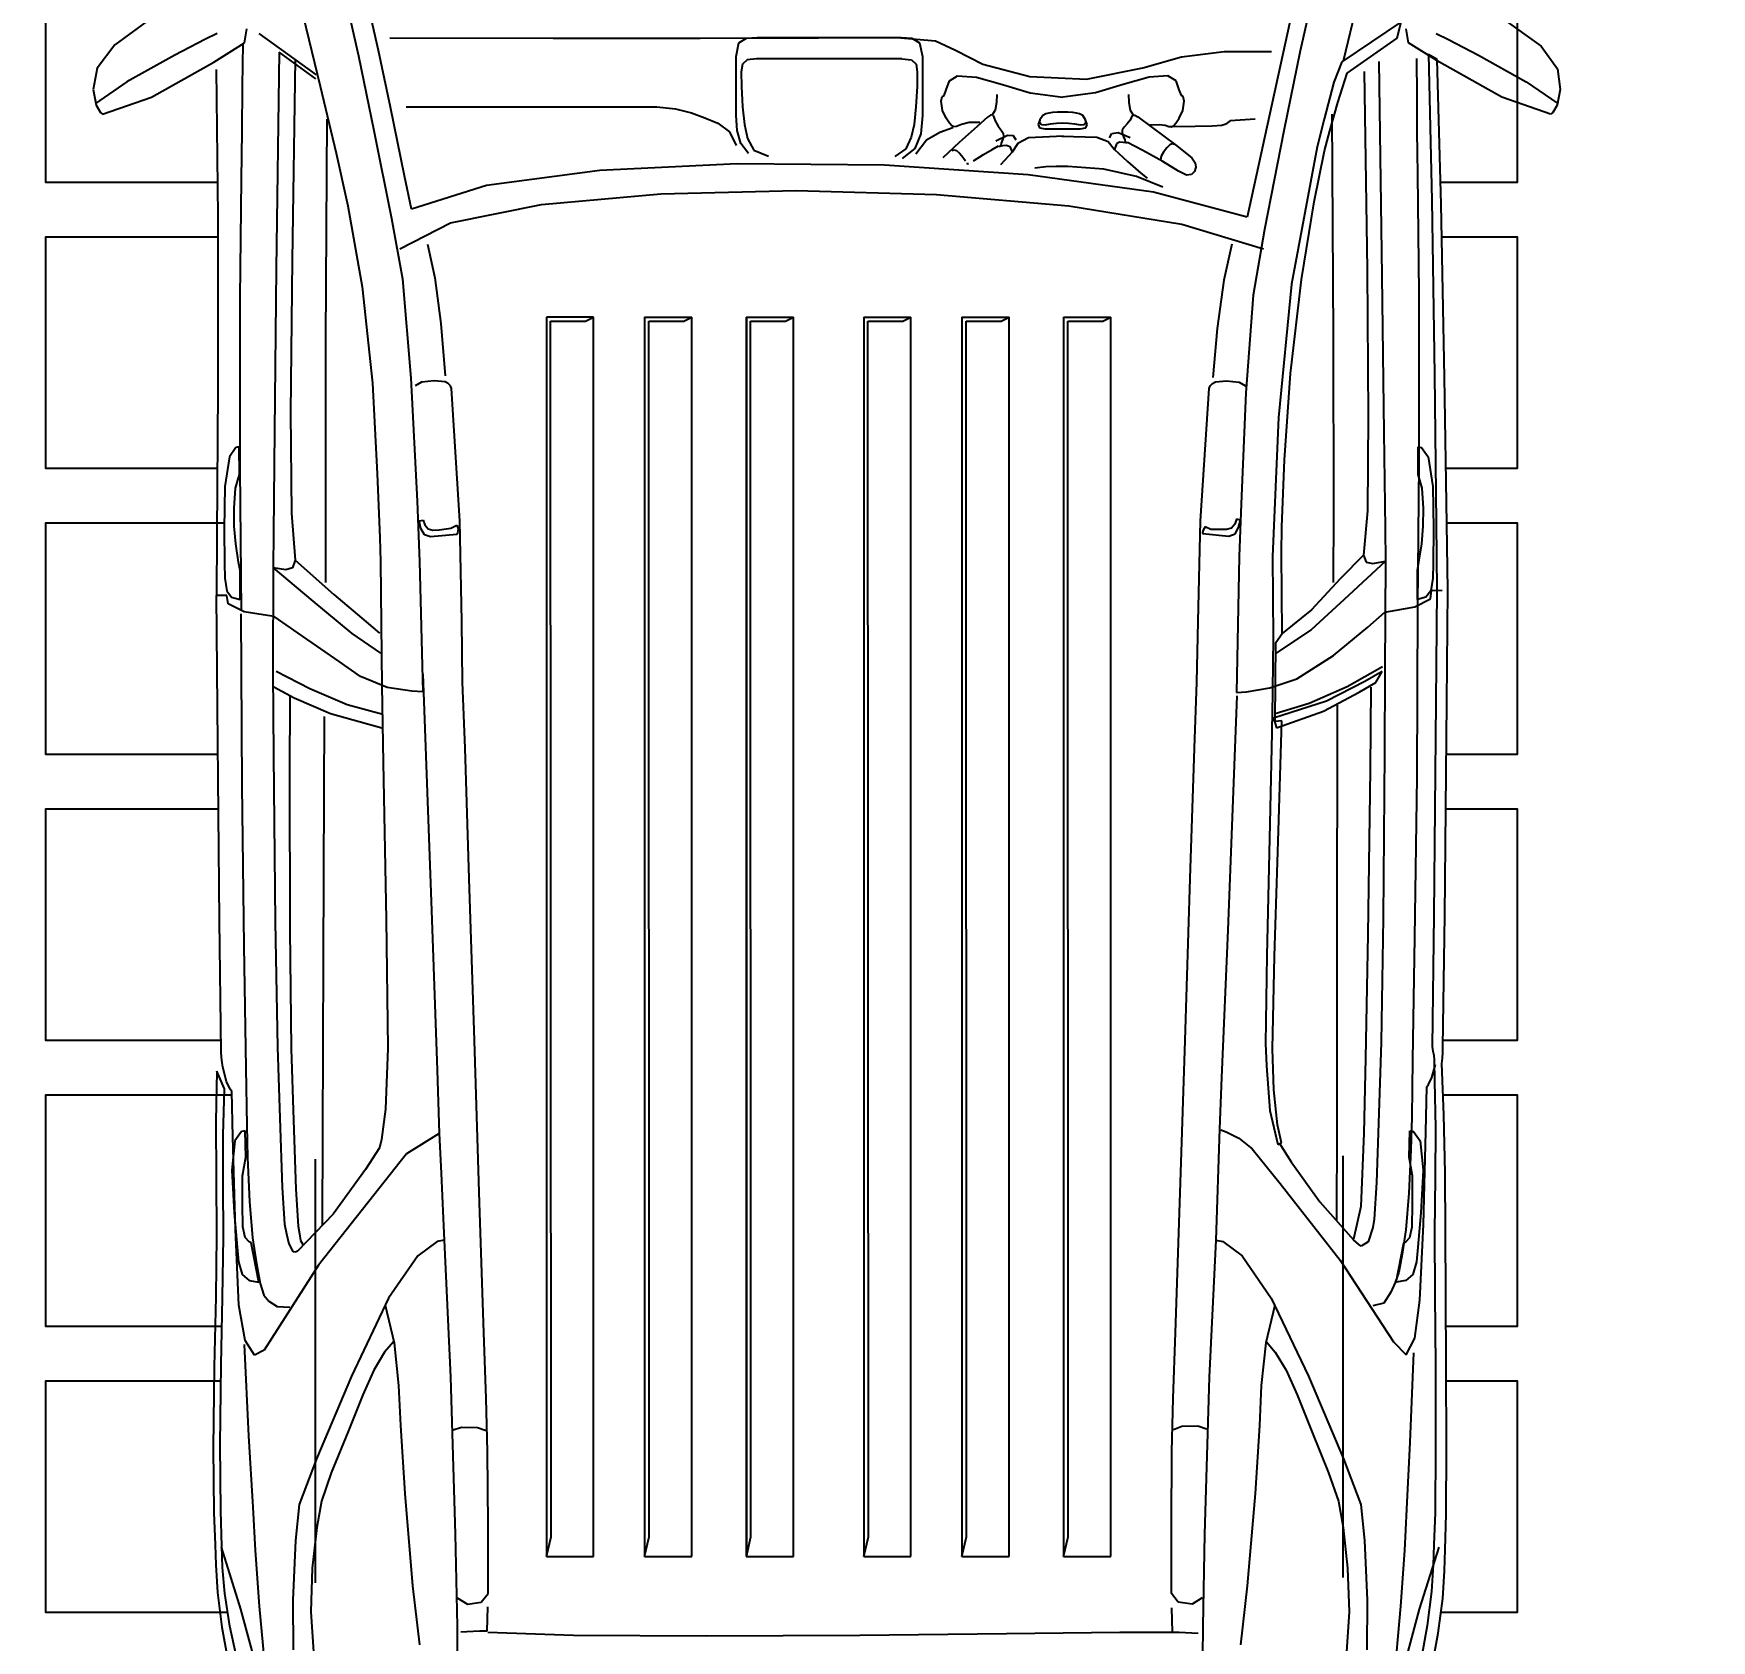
# Model space of a CAD drawing. Extents: x -415 to -176, y -135 to 749.
# Drawn here: x -408.939 to -406.415, y 725.193 to 727.609 of the extents above; entities that cross this region are included whole.
import ezdxf

# ---------------------------------------------------------------- set-up
doc = ezdxf.new("R2010")
doc.units = 0
doc.header["$MEASUREMENT"] = 0
doc.header["$PDSIZE"] = -5
doc.layers.get('0').update_dxf_attribs({"linetype": 'CONTINUOUS'})
doc.layers.get('Defpoints').update_dxf_attribs({"linetype": 'CONTINUOUS'})
doc.layers.add('AR-ALV', color=5, linetype='CONTINUOUS')
doc.layers.add('E-Pen-C', color=4, linetype='CONTINUOUS', lineweight=15)
doc.layers.add('E-Pen-G', color=3, linetype='CONTINUOUS', lineweight=30)
doc.styles.add('F2', font='swissc.ttf')
doc.dimstyles.new('DIMENSION-1', dxfattribs={"dimtxt": 0.11, "dimasz": 0.07, "dimexe": 1, "dimexo": 0, "dimgap": 0.12, "dimtad": 1, "dimzin": 7, "dimdsep": 46, "dimtxsty": 'F2', "dimblk1": 'TRACO', "dimblk2": 'TRACO', "dimsah": 1, "dimcen": 1, "dimse1": 1, "dimse2": 1, "dimclrd": 256, "dimclre": 256, "dimclrt": 6, "dimadec": 0, "dimazin": 0, "dimtfac": 1, "dimtix": 1, "dimtmove": 2, "dimatfit": 3, "dimldrblk": 'TRACO', "dimfxl": 1, "dimtolj": 1, "dimtzin": 0, "dimarcsym": 0})

# ---------------------------------------------------------------- blocks, each defined once
blk = doc.blocks.new('TRACO')
at = {"layer": 'E-Pen-C'}
for p, q in [((0, 1), (0, -1)), ((-1, 0), (1, 0))]:
    blk.add_line(p, q, dxfattribs=at)
at = {"layer": 'E-Pen-G'}
blk.add_line((-0.424, -0.424), (0.424, 0.424), dxfattribs=at)
blk = doc.blocks.new('*D398')
at = {"color": 4, "lineweight": -2}
blk.add_line((-409.8386, 730.1671), (-409.8386, 727.1571), dxfattribs=at)
at = {"layer": 'Defpoints', "color": 0, "linetype": 'Continuous'}
for p in [(-408.4824, 730.2371), (-409.8386, 727.0871), (-405.7324, 727.0871)]:
    blk.add_point(p, dxfattribs=at)
at = {"color": 4, "linetype": 'Continuous', "lineweight": -2, "xscale": 0.07, "yscale": 0.07, "zscale": 0.07}
for p, rotation in [((-409.8386, 730.2371), 90), ((-409.8386, 727.0871), 270)]:
    blk.add_blockref('TRACO', p, dxfattribs=dict(at, rotation=rotation))
at = {"color": 4, "linetype": 'Continuous', "insert": (-410.0177, 728.6621), "char_height": 0.115, "attachment_point": 5, "rotation": 90, "style": 'F2'}
blk.add_mtext('\\A1;3.15', dxfattribs=at)
blk = doc.blocks.new('*D399')
at = {"color": 4, "lineweight": -2}
blk.add_line((-409.8386, 727.0171), (-409.8386, 726.6571), dxfattribs=at)
at = {"layer": 'Defpoints', "color": 0, "linetype": 'Continuous'}
for p in [(-405.7324, 727.0871), (-409.8386, 726.5871), (-406.2324, 726.5871)]:
    blk.add_point(p, dxfattribs=at)
at = {"color": 4, "linetype": 'Continuous', "lineweight": -2, "xscale": 0.07, "yscale": 0.07, "zscale": 0.07}
for p, rotation in [((-409.8386, 727.0871), 90), ((-409.8386, 726.5871), 270)]:
    blk.add_blockref('TRACO', p, dxfattribs=dict(at, rotation=rotation))
at = {"color": 4, "linetype": 'Continuous', "insert": (-410.0176, 726.8371), "char_height": 0.115, "attachment_point": 5, "rotation": 90, "style": 'F2'}
blk.add_mtext('\\A1;.50', dxfattribs=at)
blk = doc.blocks.new('*D400')
at = {"color": 4, "lineweight": -2}
blk.add_line((-409.8386, 726.5171), (-409.8386, 720.7571), dxfattribs=at)
at = {"layer": 'Defpoints', "color": 0, "linetype": 'Continuous'}
for p in [(-406.2324, 726.5871), (-409.8386, 720.6871), (-409.6324, 720.6871)]:
    blk.add_point(p, dxfattribs=at)
at = {"color": 4, "linetype": 'Continuous', "lineweight": -2, "xscale": 0.07, "yscale": 0.07, "zscale": 0.07}
for p, rotation in [((-409.8386, 726.5871), 90), ((-409.8386, 720.6871), 270)]:
    blk.add_blockref('TRACO', p, dxfattribs=dict(at, rotation=rotation))
at = {"color": 4, "linetype": 'Continuous', "insert": (-410.0177, 723.6371), "char_height": 0.115, "attachment_point": 5, "rotation": 90, "style": 'F2'}
blk.add_mtext('\\A1;5.90', dxfattribs=at)
blk = doc.blocks.new('Austin Mini dessus')
at = {"color": 8, "flags": 128}
for points in [[(1.1117, 3.9516), (1.1466, 3.978)], [(1.1466, 3.978), (1.1788, 3.984)], [(1.1671, 3.9332), (1.2, 3.9805)], [(1.1788, 3.984), (1.2025, 3.9796)], [(1.2159, 3.9699), (1.1905, 3.8965)], [(1.2025, 3.9796), (1.2133, 3.9732)], [(1.2133, 3.9732), (1.2159, 3.9699)], [(1.0718, 3.8974), (1.1117, 3.9516)], [(1.127, 3.8612), (1.1671, 3.9332)], [(1.1905, 3.8965), (1.1378, 3.8027)], [(1.1035, 3.8163), (1.127, 3.8612)], [(1.0947, 3.7975), (1.1035, 3.8163)], [(1.1378, 3.8027), (1.1088, 3.7563)], [(1.1489, 3.7991), (1.3693, 3.7967)], [(1.3693, 3.7967), (1.6304, 3.7968)], [(1.6304, 3.7968), (1.8484, 3.7979)], [(1.7313, 3.7792), (1.7757, 3.7861)], [(1.7757, 3.7861), (1.8394, 3.7873)], [(1.8394, 3.7873), (1.8918, 3.7867)], [(1.8484, 3.7979), (1.9397, 3.7986)], [(1.8918, 3.7867), (1.9135, 3.786)], [(1.9135, 3.786), (1.9326, 3.7832)], [(2.1078, 3.7972), (1.9397, 3.7986)], [(1.9397, 3.7828), (1.9397, 3.798)], [(2.4284, 3.7942), (2.1078, 3.7972)], [(2.6259, 3.7916), (2.4284, 3.7942)], [(2.6343, 3.7911), (2.6259, 3.7916)], [(2.642, 3.7903), (2.6343, 3.7911)], [(2.649, 3.7893), (2.642, 3.7903)], [(2.6704, 3.7837), (2.649, 3.7893)], [(2.6551, 3.7981), (2.7306, 3.7997)], [(2.6814, 3.7868), (2.6551, 3.7981)], [(2.7507, 3.7887), (2.6814, 3.7868)], [(2.7306, 3.7997), (2.8147, 3.7991)], [(2.8237, 3.7886), (2.7507, 3.7887)], [(2.8147, 3.7991), (2.9021, 3.7984)], [(2.9048, 3.7882), (2.8237, 3.7886)], [(2.9021, 3.7984), (2.9944, 3.7997)], [(2.9951, 3.7894), (2.9048, 3.7882)], [(2.9944, 3.7997), (3.0997, 3.8021)], [(3.0966, 3.7917), (2.9951, 3.7894)], [(3.2164, 3.793), (3.0966, 3.7917)], [(3.0997, 3.8021), (3.2215, 3.8034)], [(3.316, 3.7921), (3.2164, 3.793)], [(3.2215, 3.8034), (3.3188, 3.8025)], [(3.3693, 3.7904), (3.316, 3.7921)], [(3.3188, 3.8025), (3.3675, 3.8008)], [(3.3675, 3.8008), (3.3972, 3.7998)], [(3.4015, 3.7895), (3.3693, 3.7904)], [(3.3706, 3.7916), (3.4639, 3.7624)], [(3.3972, 3.7998), (3.439, 3.7972)], [(3.4406, 3.7862), (3.4015, 3.7895)], [(3.439, 3.7972), (3.4912, 3.7905)], [(3.4894, 3.7783), (3.4406, 3.7862)], [(3.4912, 3.7905), (3.5375, 3.7819)], [(1.174, 3.7599), (1.2419, 3.7604)], [(1.2419, 3.7604), (1.3135, 3.7616)], [(1.3135, 3.7616), (1.4923, 3.7636)], [(1.4923, 3.7636), (1.6691, 3.7637)], [(1.6691, 3.7637), (1.7492, 3.7633)], [(1.716, 3.7644), (1.717, 3.7694)], [(1.7576, 3.764), (1.716, 3.7644)], [(1.717, 3.7694), (1.7313, 3.7792)], [(1.7492, 3.7633), (1.9626, 3.7616)], [(1.7781, 3.7702), (1.7576, 3.764)], [(1.8082, 3.7719), (1.7781, 3.7702)], [(1.8354, 3.7719), (1.8082, 3.7719)], [(1.8622, 3.7696), (1.8354, 3.7719)], [(1.8896, 3.7653), (1.8622, 3.7696)], [(1.9022, 3.763), (1.8896, 3.7653)], [(1.9455, 3.763), (1.9022, 3.763)], [(1.9326, 3.7832), (1.942, 3.7759)], [(1.952, 3.781), (1.9397, 3.7828)], [(1.942, 3.7759), (1.9455, 3.763)], [(1.9641, 3.7571), (1.952, 3.781)], [(1.9674, 3.7618), (2.2252, 3.7604)], [(2.2252, 3.7604), (2.4664, 3.7574)], [(2.6822, 3.7782), (2.6704, 3.7837)], [(2.6858, 3.7757), (2.6822, 3.7782)], [(2.7538, 3.7741), (2.6858, 3.7757)], [(2.7449, 3.7554), (2.7458, 3.7609)], [(2.7458, 3.7609), (2.7598, 3.7709)], [(2.8931, 3.7702), (2.7538, 3.7741)], [(2.7598, 3.7709), (2.8041, 3.7753)], [(2.8041, 3.7753), (2.8678, 3.772)], [(2.8678, 3.772), (2.9199, 3.7677)], [(3.0069, 3.7651), (2.8931, 3.7702)], [(2.9199, 3.7677), (2.9416, 3.7655)], [(2.9416, 3.7655), (2.9606, 3.76)], [(3.0599, 3.7557), (3.0069, 3.7651)], [(3.4639, 3.7624), (3.5784, 3.7316)], [(3.5334, 3.7691), (3.4894, 3.7783)], [(1.1088, 3.7563), (1.0877, 3.7528)], [(1.0947, 3.7351), (1.1565, 3.6487)], [(1.1098, 3.7592), (1.174, 3.7599)], [(1.9688, 3.7285), (1.9641, 3.7571)], [(2.4664, 3.7574), (2.6503, 3.7544)], [(2.6503, 3.7544), (2.7365, 3.753)], [(2.7365, 3.753), (2.7855, 3.7519)], [(2.7845, 3.7544), (2.7449, 3.7554)], [(2.8122, 3.7594), (2.7845, 3.7544)], [(2.7855, 3.7519), (2.851, 3.7488)], [(2.8551, 3.7596), (2.8122, 3.7594)], [(2.851, 3.7488), (2.9058, 3.7442)], [(2.8891, 3.7588), (2.8551, 3.7596)], [(2.9053, 3.7556), (2.8891, 3.7588)], [(2.9118, 3.7497), (2.9053, 3.7556)], [(2.9058, 3.7442), (2.9441, 3.7386)], [(2.913, 3.7465), (2.9118, 3.7497)], [(2.9725, 3.7349), (2.913, 3.7465)], [(2.9441, 3.7386), (2.9744, 3.7329)], [(2.9606, 3.76), (2.9698, 3.7493)], [(2.9698, 3.7493), (2.9725, 3.7349)], [(3.0819, 3.7412), (3.0599, 3.7557)], [(3.0661, 3.7568), (3.2036, 3.7505)], [(3.0743, 3.7267), (3.0819, 3.7412)], [(3.2036, 3.7505), (3.3106, 3.7441)], [(3.3106, 3.7441), (3.3759, 3.7402)], [(3.3759, 3.7402), (3.4593, 3.7344)], [(1.4484, 3.7087), (1.6921, 3.7115)], [(1.6921, 3.7115), (1.8449, 3.713)], [(1.8449, 3.713), (1.8979, 3.7134)], [(1.8979, 3.7134), (2.0543, 3.714)], [(1.8979, 3.7134), (1.9484, 3.6539)], [(1.9009, 3.6943), (1.8979, 3.7134)], [(1.9715, 3.7117), (1.9688, 3.7285)], [(1.9964, 3.6756), (1.9715, 3.7117)], [(2.0543, 3.714), (2.1798, 3.7129)], [(2.094, 3.6816), (2.0773, 3.7122)], [(2.1798, 3.7129), (2.4309, 3.7103)], [(2.4309, 3.7103), (2.6188, 3.7069)], [(2.9469, 3.6452), (3.0743, 3.7267)], [(2.9744, 3.7329), (2.9916, 3.7274)], [(2.9916, 3.7274), (3.001, 3.7198)], [(3.001, 3.7198), (3.0087, 3.7071)], [(3.4593, 3.7344), (3.5777, 3.7235)], [(1.1226, 3.7043), (1.4484, 3.7087)], [(1.1626, 3.649), (1.1226, 3.7043)], [(1.1335, 3.6804), (1.4355, 3.6849)], [(1.4355, 3.6849), (1.6643, 3.6871)], [(1.6643, 3.6871), (1.816, 3.6859)], [(1.816, 3.6859), (1.8868, 3.6804)], [(1.8979, 3.6843), (1.9009, 3.6943)], [(2.0537, 3.7091), (2.0796, 3.6584)], [(2.0918, 3.6884), (2.2083, 3.6887)], [(2.2083, 3.6887), (2.4426, 3.6885)], [(2.4426, 3.6885), (2.6215, 3.6864)], [(2.6188, 3.7069), (2.7259, 3.7034)], [(2.6215, 3.6864), (2.7286, 3.6829)], [(2.7259, 3.7034), (2.8298, 3.6998)], [(2.8298, 3.6998), (2.8852, 3.6963)], [(2.8852, 3.6963), (2.8995, 3.6935)], [(2.8995, 3.6935), (2.9148, 3.6898)], [(2.9148, 3.6898), (2.9254, 3.6845)], [(2.9269, 3.6823), (2.9254, 3.6845)], [(3.0087, 3.7071), (3.01, 3.6884)], [(1.0331, 3.6766), (1.174, 3.6425)], [(1.8868, 3.6804), (1.8979, 3.6843)], [(1.8868, 3.6804), (1.9382, 3.6219)], [(2.0389, 3.6143), (1.9964, 3.6756)], [(2.1175, 3.6272), (2.094, 3.6816)], [(2.7286, 3.6829), (2.8326, 3.6793)], [(2.8326, 3.6793), (2.8879, 3.6758)], [(2.8698, 3.6229), (2.9257, 3.6769)], [(2.8879, 3.6758), (2.8994, 3.674)], [(2.8994, 3.674), (2.9094, 3.6722)], [(2.9094, 3.6722), (2.9171, 3.6679)], [(2.9257, 3.6769), (2.9271, 3.6797)], [(2.9271, 3.6797), (2.9269, 3.6823)], [(3.2381, 3.6482), (3.3067, 3.6745)], [(3.3067, 3.6745), (3.361, 3.68)], [(3.361, 3.68), (3.4507, 3.6839)], [(3.4507, 3.6839), (3.525, 3.6834)], [(1.174, 3.6425), (1.2747, 3.6187)], [(1.2235, 3.6328), (1.5547, 3.6348)], [(1.5547, 3.6348), (1.8149, 3.6349)], [(1.8149, 3.6349), (1.9203, 3.6346)], [(1.9484, 3.6539), (1.9968, 3.5949)], [(2.0796, 3.6584), (2.1036, 3.6021)], [(2.1218, 3.6365), (2.2347, 3.637)], [(2.2347, 3.637), (2.4865, 3.6382)], [(2.4865, 3.6382), (2.7473, 3.6393)], [(2.7473, 3.6393), (2.8869, 3.6399)], [(2.7793, 3.5129), (2.9469, 3.6452)], [(2.7871, 3.6502), (3.4246, 3.6502)], [(3.1134, 3.5955), (3.2381, 3.6482)], [(3.2592, 3.6259), (3.3014, 3.6408)], [(3.3014, 3.6408), (3.3411, 3.6477)], [(3.3411, 3.6477), (3.4025, 3.6546)], [(3.4025, 3.6546), (3.4682, 3.6568)], [(3.4682, 3.6568), (3.5432, 3.6518)], [(1.0218, 3.609), (1.1282, 3.5852)], [(1.2747, 3.6187), (1.3537, 3.601)], [(1.9382, 3.6219), (1.9794, 3.5737)], [(2.0615, 3.5818), (2.0389, 3.6143)], [(2.1391, 3.55), (2.1175, 3.6272)], [(2.8029, 3.5745), (2.8698, 3.6229)], [(3.1969, 3.6007), (3.2592, 3.6259)], [(1.1282, 3.5852), (1.2404, 3.5618)], [(1.3537, 3.601), (1.4755, 3.5794)], [(1.9968, 3.5949), (2.0262, 3.5518)], [(2.1036, 3.6021), (2.1179, 3.5483)], [(2.9962, 3.5397), (3.1134, 3.5955)], [(3.1417, 3.5787), (3.1969, 3.6007)], [(1.12, 3.5551), (1.0183, 3.578)], [(1.2404, 3.5618), (1.3729, 3.5353)], [(1.4755, 3.5794), (1.6204, 3.564)], [(1.6204, 3.564), (1.7565, 3.5569)], [(1.9794, 3.5737), (1.9962, 3.5536)], [(2.0778, 3.5418), (2.0615, 3.5818)], [(2.7705, 3.5534), (2.8029, 3.5745)], [(3.0778, 3.5457), (3.1044, 3.562)], [(3.1044, 3.562), (3.1417, 3.5787)], [(1.1011, 3.5379), (1.1017, 3.2922)], [(1.2053, 3.5371), (1.12, 3.5551)], [(1.3084, 3.5158), (1.2053, 3.5371)], [(1.3729, 3.5353), (1.4635, 3.5186)], [(1.7565, 3.5569), (1.8523, 3.5529)], [(1.8523, 3.5529), (1.8885, 3.5517)], [(1.8885, 3.5517), (2.0756, 3.55)], [(2.0756, 3.55), (2.1906, 3.5477)], [(2.0837, 3.5046), (2.0778, 3.5418)], [(2.1906, 3.5477), (2.4267, 3.5434)], [(2.4267, 3.5434), (2.6206, 3.5411)], [(2.6206, 3.5411), (2.712, 3.5443)], [(2.712, 3.5443), (2.7579, 3.5502)], [(2.7579, 3.5502), (2.7705, 3.5534)], [(2.9326, 3.496), (2.9962, 3.5397)], [(3.0068, 3.545), (3.0636, 3.5315)], [(3.0618, 3.5326), (3.0778, 3.5457)], [(1.2049, 3.5135), (1.2049, 3.1364)], [(1.3585, 3.5054), (1.3084, 3.5158)], [(1.4186, 3.5228), (1.3793, 3.4466)], [(1.4635, 3.5186), (1.6129, 3.5061)], [(2.7489, 3.4635), (2.7793, 3.5129)], [(3.0636, 3.5315), (3.1275, 3.5247)], [(3.1275, 3.5247), (3.1878, 3.5219)], [(3.1878, 3.5219), (3.29, 3.5153)], [(3.29, 3.5153), (3.4288, 3.5036)], [(1.323, 3.3924), (1.3585, 3.5054)], [(1.6129, 3.5061), (1.7979, 3.497)], [(1.6169, 3.4714), (1.619, 3.4901)], [(1.619, 3.4901), (1.6245, 3.4999)], [(1.7979, 3.497), (1.8885, 3.4935)], [(1.8276, 3.494), (1.8263, 3.4879)], [(1.8263, 3.4879), (1.8336, 3.4853)], [(1.8388, 3.4912), (1.8276, 3.494)], [(1.8336, 3.4853), (1.8396, 3.4804)], [(1.8484, 3.4859), (1.8388, 3.4912)], [(1.8517, 3.4767), (1.8484, 3.4859)], [(1.8885, 3.4935), (2.0844, 3.4883)], [(2.0579, 3.4882), (2.4134, 3.475)], [(2.0844, 3.4883), (2.0837, 3.5046)], [(2.9113, 3.4668), (2.9326, 3.496)], [(3.4288, 3.5036), (3.5179, 3.4935)], [(1.4113, 3.481), (1.462, 3.47)], [(1.462, 3.47), (1.5309, 3.4613)], [(1.5309, 3.4613), (1.6094, 3.4548)], [(1.6186, 3.4546), (1.6169, 3.4714)], [(1.8409, 3.4637), (1.8386, 3.4462)], [(1.8396, 3.4804), (1.8416, 3.4732)], [(1.8416, 3.4732), (1.8409, 3.4637)], [(1.8478, 3.437), (1.8517, 3.4767)], [(2.4134, 3.475), (2.6537, 3.4666)], [(2.6537, 3.4666), (2.7489, 3.4635)], [(2.7489, 3.4635), (2.8086, 3.4608)], [(2.8086, 3.4608), (2.8767, 3.4577)], [(2.8767, 3.4577), (2.9092, 3.4563)], [(2.9092, 3.4563), (2.9113, 3.4668)], [(1.3793, 3.4466), (1.3517, 3.3099)], [(1.6207, 3.4502), (1.6186, 3.4546)], [(1.6242, 3.4468), (1.6207, 3.4502)], [(1.6285, 3.4452), (1.6242, 3.4468)], [(1.8272, 3.4328), (1.6285, 3.4452)], [(1.9786, 3.4297), (1.8272, 3.4328)], [(1.8386, 3.4462), (1.8339, 3.4369)], [(1.8339, 3.4369), (1.8395, 3.4349)], [(1.8395, 3.4349), (1.8452, 3.4359)], [(1.8452, 3.4359), (1.8478, 3.437)], [(2.9092, 3.4563), (3.1149, 3.4465)], [(3.1149, 3.4465), (3.3513, 3.4394)], [(3.1945, 3.4428), (3.1904, 3.4299)], [(3.3513, 3.4394), (3.4895, 3.4367)], [(3.4471, 3.4365), (3.4563, 3.4213)], [(3.4895, 3.4367), (3.5356, 3.4366)], [(2.0699, 3.4284), (1.9786, 3.4297)], [(2.1695, 3.4247), (2.0699, 3.4284)], [(2.3653, 3.4184), (2.1695, 3.4247)], [(2.6091, 3.4106), (2.3653, 3.4184)], [(2.8528, 3.4028), (2.6091, 3.4106)], [(3.1904, 3.4299), (3.1906, 3.4059)], [(3.4563, 3.4213), (3.4534, 3.4004)], [(3.4973, 3.4027), (3.4982, 3.4219)], [(3.4982, 3.4219), (3.4986, 3.4312)], [(1.3004, 3.222), (1.323, 3.3924)], [(3.0481, 3.3965), (2.8528, 3.4028)], [(3.147, 3.3929), (3.0481, 3.3965)], [(3.2267, 3.3909), (3.147, 3.3929)], [(3.1906, 3.4059), (3.1955, 3.3932)], [(3.3378, 3.39), (3.2267, 3.3909)], [(3.4403, 3.3899), (3.3378, 3.39)], [(3.4534, 3.4004), (3.4403, 3.3899)], [(3.4605, 3.391), (3.4969, 3.3921)], [(3.4969, 3.3921), (3.4973, 3.4027)], [(3.4984, 3.3906), (3.5032, 3.2619)], [(1.3517, 3.3099), (1.3356, 3.1305)], [(1.1017, 3.2922), (1.1017, 3.0712)], [(1.521, 3.3024), (3.3849, 3.3024)], [(1.521, 3.2314), (1.521, 3.3024)], [(3.3552, 3.2953), (1.5269, 3.296)], [(1.5269, 3.296), (1.5269, 3.2434)], [(3.3849, 3.3024), (3.3552, 3.2953)], [(3.3849, 3.3024), (3.3849, 3.2314)], [(3.5032, 3.2619), (3.5043, 3.0618)], [(1.5269, 3.2434), (1.521, 3.2314)], [(3.3849, 3.2314), (1.521, 3.2314)], [(1.2904, 3.0155), (1.3004, 3.222)], [(1.521, 3.1548), (3.3849, 3.1548)], [(1.521, 3.1548), (3.3849, 3.1548)], [(1.521, 3.1548), (1.521, 3.0837)], [(3.3849, 3.1548), (3.3552, 3.1477)], [(3.3849, 3.1548), (3.3849, 3.0838)], [(1.2049, 3.1364), (1.2077, 3.1082)], [(1.3356, 3.1305), (1.3308, 2.9266)], [(3.3552, 3.1477), (1.5269, 3.1484)], [(1.5269, 3.1484), (1.5269, 3.0958)], [(1.2077, 3.1082), (1.214, 3.084)], [(1.214, 3.084), (1.2213, 3.064)], [(1.5269, 3.0958), (1.521, 3.0837)], [(3.3849, 3.0838), (1.521, 3.0838)], [(1.1017, 3.0712), (1.1013, 2.893)], [(1.2213, 3.064), (1.2296, 3.0447)], [(3.5043, 3.0618), (3.503, 2.8311)], [(1.2296, 3.0447), (1.2425, 3.0269)], [(1.1087, 3.0128), (1.1016, 3.0013)], [(1.1289, 3.0172), (1.1087, 3.0128)], [(1.2179, 3.0172), (1.1289, 3.0172)], [(1.1344, 3.0006), (1.1406, 3.0076)], [(1.1406, 3.0076), (1.1521, 3.0095)], [(1.1521, 3.0095), (1.1745, 3.009)], [(1.1745, 3.009), (1.2048, 3.0074)], [(1.2048, 3.0074), (1.2315, 3.0045)], [(1.2406, 3.0157), (1.2179, 3.0172)], [(1.2315, 3.0045), (1.2524, 3.0002)], [(1.2601, 3.01), (1.2406, 3.0157)], [(1.2425, 3.0269), (1.263, 3.0168)], [(1.275, 2.9987), (1.2601, 3.01)], [(1.2927, 2.7938), (1.2904, 3.0155)], [(1.1016, 3.0013), (1.1008, 2.9854)], [(1.1008, 2.9854), (1.1008, 2.7686)], [(1.1326, 2.9863), (1.1344, 3.0006)], [(1.1326, 2.7677), (1.1326, 2.9863)], [(1.2524, 3.0002), (1.27, 2.9903)], [(1.27, 2.9903), (1.2792, 2.9682)], [(1.521, 3.0018), (3.3849, 3.0018)], [(1.521, 3.0018), (1.521, 2.9307)], [(1.521, 3.0017), (3.3849, 3.0017)], [(3.3552, 2.9947), (1.5269, 2.9954)], [(1.5269, 2.9954), (1.5269, 2.9427)], [(3.3849, 3.0017), (3.3552, 2.9947)], [(3.3849, 3.0018), (3.3849, 2.9307)], [(1.5269, 2.9427), (1.521, 2.9307)], [(3.3849, 2.9307), (1.521, 2.9307)], [(1.3308, 2.9266), (1.3369, 2.7159)], [(1.1013, 2.893), (1.1007, 2.7756)], [(3.503, 2.8311), (3.5007, 2.6103)], [(1.521, 2.8252), (3.3849, 2.8252)], [(1.521, 2.8252), (3.3849, 2.8252)], [(1.521, 2.8252), (1.521, 2.7541)], [(3.3552, 2.8181), (1.5269, 2.8188)], [(1.5269, 2.8188), (1.5269, 2.7662)], [(3.3849, 2.8252), (3.3552, 2.8181)], [(3.3849, 2.8252), (3.3849, 2.7542)], [(1.268, 2.7619), (1.2795, 2.7785)], [(1.307, 2.578), (1.2927, 2.7938)], [(1.1007, 2.7756), (1.1055, 2.717)], [(1.1008, 2.7686), (1.1016, 2.7527)], [(1.1016, 2.7527), (1.1087, 2.7412)], [(1.1326, 2.7677), (1.1344, 2.7534)], [(1.1344, 2.7534), (1.1406, 2.7464)], [(1.2315, 2.7495), (1.2505, 2.7536)], [(1.2505, 2.7536), (1.268, 2.7619)], [(1.2676, 2.7483), (1.2824, 2.7671)], [(1.5269, 2.7662), (1.521, 2.7541)], [(3.3849, 2.7542), (1.521, 2.7542)], [(1.1087, 2.7412), (1.1289, 2.7368)], [(1.1289, 2.7368), (1.2179, 2.7368)], [(1.1406, 2.7464), (1.1521, 2.7446)], [(1.1521, 2.7446), (1.1745, 2.745)], [(1.1745, 2.745), (1.2048, 2.7466)], [(1.2048, 2.7466), (1.2315, 2.7495)], [(1.2179, 2.7368), (1.2453, 2.7392)], [(1.2436, 2.7106), (1.2551, 2.7309)], [(1.2453, 2.7392), (1.2676, 2.7483)], [(1.2551, 2.7309), (1.276, 2.7469)], [(1.1055, 2.717), (1.1196, 2.6871)], [(1.1793, 2.701), (1.1655, 2.6964)], [(1.1879, 2.7044), (1.1793, 2.701)], [(1.1894, 2.7071), (1.1879, 2.7044)], [(1.1965, 2.7087), (1.1894, 2.7071)], [(1.2102, 2.7066), (1.1965, 2.7087)], [(1.2218, 2.7011), (1.2102, 2.7066)], [(1.2296, 2.696), (1.2218, 2.7011)], [(1.2364, 2.6909), (1.2436, 2.7106)], [(1.2586, 2.6815), (1.2815, 2.7064)], [(1.3369, 2.7159), (1.3537, 2.5166)], [(1.1196, 2.6871), (1.1407, 2.6458)], [(1.1655, 2.6964), (1.1583, 2.6841)], [(1.1583, 2.6841), (1.1602, 2.6556)], [(1.2286, 2.6664), (1.2314, 2.6783)], [(1.2336, 2.6927), (1.2296, 2.696)], [(1.2314, 2.6783), (1.2342, 2.6856)], [(1.235, 2.6895), (1.2336, 2.6927)], [(1.2342, 2.6856), (1.235, 2.6895)], [(1.2344, 2.6544), (1.2586, 2.6815)], [(1.2705, 2.6928), (1.2693, 2.6894)], [(1.2693, 2.6894), (1.2703, 2.6857)], [(1.2703, 2.6857), (1.2746, 2.681)], [(1.2746, 2.681), (1.2785, 2.6776)], [(1.2785, 2.6776), (1.2823, 2.6745)], [(1.521, 2.6777), (3.3849, 2.6777)], [(1.521, 2.6777), (1.521, 2.6065)], [(1.521, 2.6776), (3.3849, 2.6776)], [(3.3849, 2.6776), (3.3552, 2.6705)], [(3.3849, 2.6777), (3.3849, 2.6066)], [(1.1602, 2.6556), (1.1712, 2.6165)], [(1.2206, 2.6388), (1.2344, 2.6544)], [(1.2283, 2.6506), (1.2286, 2.6664)], [(1.286, 2.6602), (1.2767, 2.6451)], [(1.2823, 2.6745), (1.286, 2.6721)], [(1.2901, 2.67), (1.2902, 2.6692)], [(1.2903, 2.6674), (1.2901, 2.67)], [(1.2902, 2.6692), (1.2903, 2.6683)], [(1.2903, 2.6683), (1.2903, 2.6674)], [(3.3552, 2.6705), (1.5269, 2.6712)], [(1.5269, 2.6712), (1.5269, 2.6186)], [(1.1407, 2.6458), (1.1591, 2.5751)], [(1.1861, 2.6248), (1.1983, 2.6254)], [(1.1983, 2.6254), (1.2099, 2.6274)], [(1.2099, 2.6274), (1.2179, 2.6325)], [(1.2173, 2.6328), (1.2174, 2.6346)], [(1.2179, 2.6325), (1.2173, 2.6328)], [(1.2174, 2.6346), (1.2206, 2.6388)], [(1.2179, 2.6307), (1.226, 2.6273)], [(1.226, 2.6273), (1.234, 2.623)], [(1.2478, 2.609), (1.2564, 2.6266)], [(1.2691, 2.6322), (1.2637, 2.6225)], [(1.2767, 2.6451), (1.2691, 2.6322)], [(1.1712, 2.6165), (1.184, 2.5749)], [(1.234, 2.623), (1.2401, 2.6184)], [(1.2401, 2.6184), (1.2445, 2.6153)], [(1.2445, 2.6153), (1.2492, 2.6149)], [(1.2485, 2.5997), (1.2478, 2.609)], [(1.255, 2.5958), (1.2485, 2.5997)], [(1.2492, 2.6149), (1.2546, 2.6166)], [(1.2546, 2.6166), (1.2595, 2.6184)], [(1.2595, 2.6184), (1.2623, 2.6189)], [(1.2598, 2.5934), (1.2732, 2.6021)], [(1.2623, 2.6189), (1.2632, 2.6189)], [(1.2632, 2.6157), (1.2624, 2.6105)], [(1.2624, 2.6105), (1.2647, 2.6055)], [(1.2639, 2.6197), (1.2632, 2.6157)], [(1.2637, 2.6225), (1.2638, 2.6219)], [(1.2638, 2.6219), (1.2639, 2.6197)], [(1.2647, 2.6055), (1.2732, 2.6021)], [(1.2732, 2.6021), (1.279, 2.6074)], [(1.279, 2.6074), (1.285, 2.6129)], [(1.285, 2.6129), (1.2921, 2.6194)], [(1.5269, 2.6186), (1.521, 2.6065)], [(3.3849, 2.6066), (1.521, 2.6066)], [(3.5007, 2.6103), (3.4987, 2.4401)], [(1.1591, 2.5751), (1.1632, 2.4901)], [(1.184, 2.5749), (1.1902, 2.5259)], [(1.2487, 2.5245), (1.2515, 2.5771)], [(1.2515, 2.5771), (1.2598, 2.5934)], [(1.3331, 2.3893), (1.307, 2.578)], [(1.2142, 2.5468), (1.2153, 2.5514)], [(1.2153, 2.5514), (1.218, 2.556)], [(1.218, 2.556), (1.2242, 2.5604)], [(1.2242, 2.5604), (1.2316, 2.5628)], [(1.2242, 2.5604), (1.2279, 2.5607)], [(1.2279, 2.5607), (1.2312, 2.5579)], [(1.2319, 2.5522), (1.2305, 2.5442)], [(1.2312, 2.5579), (1.2319, 2.5522)], [(1.2316, 2.5628), (1.2362, 2.5607)], [(1.2362, 2.5607), (1.2378, 2.5522)], [(1.2378, 2.5522), (1.2378, 2.4996)], [(1.2946, 2.5357), (1.2952, 2.5513)], [(1.2952, 2.5513), (1.2971, 2.5676)], [(1.184, 2.4768), (1.1902, 2.5259)], [(1.2129, 2.5259), (1.213, 2.5337)], [(1.213, 2.5181), (1.2129, 2.5259)], [(1.213, 2.5337), (1.2135, 2.541)], [(1.2135, 2.541), (1.2142, 2.5468)], [(1.2293, 2.5353), (1.2287, 2.5263)], [(1.2287, 2.5263), (1.2293, 2.5172)], [(1.2305, 2.5442), (1.2293, 2.5353)], [(1.2487, 2.5272), (1.2506, 2.4745)], [(1.2945, 2.5182), (1.2946, 2.5357)], [(1.521, 2.5246), (3.3849, 2.5246)], [(1.521, 2.5246), (3.3849, 2.5246)], [(1.521, 2.5246), (1.521, 2.4535)], [(3.3849, 2.5246), (3.3552, 2.5175)], [(3.3849, 2.5246), (3.3849, 2.4536)], [(1.2135, 2.5107), (1.213, 2.5181)], [(1.2142, 2.505), (1.2135, 2.5107)], [(1.2153, 2.5004), (1.2142, 2.505)], [(1.218, 2.4957), (1.2153, 2.5004)], [(1.2293, 2.5172), (1.2305, 2.5078)], [(1.2305, 2.5078), (1.2319, 2.4996)], [(1.2319, 2.4996), (1.2312, 2.4938)], [(1.2378, 2.4996), (1.2362, 2.4911)], [(1.2987, 2.4638), (1.2945, 2.5182)], [(1.3537, 2.5166), (1.3811, 2.3466)], [(3.3552, 2.5175), (1.5269, 2.5182)], [(1.5269, 2.5182), (1.5269, 2.4656)], [(1.1632, 2.4901), (1.1462, 2.4053)], [(1.1712, 2.4352), (1.184, 2.4768)], [(1.2242, 2.4914), (1.218, 2.4957)], [(1.2316, 2.489), (1.2242, 2.4914)], [(1.2279, 2.4911), (1.2242, 2.4914)], [(1.2312, 2.4938), (1.2279, 2.4911)], [(1.2362, 2.4911), (1.2316, 2.489)], [(1.2506, 2.4745), (1.2571, 2.4576)], [(1.2447, 2.4518), (1.2434, 2.4425)], [(1.2514, 2.4554), (1.2447, 2.4518)], [(1.2571, 2.4576), (1.2692, 2.4481)], [(1.2605, 2.4451), (1.2692, 2.4481)], [(1.2692, 2.4481), (1.287, 2.4285)], [(1.3098, 2.4149), (1.2987, 2.4638)], [(1.5269, 2.4656), (1.521, 2.4535)], [(3.3849, 2.4536), (1.521, 2.4536)], [(1.1602, 2.3961), (1.1712, 2.4352)], [(1.1861, 2.427), (1.1983, 2.4265)], [(1.1983, 2.4265), (1.21, 2.4246)], [(1.21, 2.4246), (1.2177, 2.4194)], [(1.2178, 2.4212), (1.2248, 2.4245)], [(1.2248, 2.4245), (1.2303, 2.429)], [(1.2303, 2.429), (1.2352, 2.4335)], [(1.2352, 2.4335), (1.2399, 2.4364)], [(1.2399, 2.4364), (1.2445, 2.4366)], [(1.2434, 2.4425), (1.2511, 2.4245)], [(1.2445, 2.4366), (1.2498, 2.4346)], [(1.2498, 2.4346), (1.2546, 2.4325)], [(1.2546, 2.4325), (1.2574, 2.4319)], [(1.2574, 2.4319), (1.2583, 2.4319)], [(1.2579, 2.4403), (1.2605, 2.4451)], [(1.2585, 2.435), (1.2579, 2.4403)], [(1.259, 2.431), (1.2585, 2.435)], [(1.2586, 2.4282), (1.2588, 2.4289)], [(1.2704, 2.4052), (1.2586, 2.4282)], [(1.2588, 2.4289), (1.259, 2.431)], [(1.287, 2.4285), (1.3044, 2.4082)], [(3.4987, 2.4401), (3.4984, 2.3614)], [(1.1462, 2.4053), (1.1298, 2.3473)], [(1.2177, 2.4194), (1.2172, 2.4191)], [(1.2172, 2.4191), (1.2172, 2.4174)], [(1.2172, 2.4174), (1.2201, 2.4129)], [(1.2201, 2.4129), (1.2359, 2.3915)], [(1.2871, 2.3751), (1.2704, 2.4052)], [(1.3044, 2.4082), (1.3122, 2.3989)], [(1.3256, 2.3754), (1.3098, 2.4149)], [(1.1583, 2.3676), (1.1602, 2.3961)], [(1.2319, 2.3948), (1.2313, 2.3807)], [(1.2313, 2.3807), (1.2324, 2.3718)], [(1.2359, 2.3915), (1.262, 2.3561)], [(1.2664, 2.3692), (1.2729, 2.3742)], [(1.2729, 2.3742), (1.279, 2.3779)], [(1.279, 2.3779), (1.2846, 2.3787)], [(1.3014, 2.3519), (1.2871, 2.3751)], [(1.3706, 2.2486), (1.3331, 2.3893)], [(1.1298, 2.3473), (1.1216, 2.2828)], [(1.1655, 2.3554), (1.1583, 2.3676)], [(1.1793, 2.3508), (1.1655, 2.3554)], [(1.1879, 2.3474), (1.1793, 2.3508)], [(1.1894, 2.3447), (1.1879, 2.3474)], [(1.2218, 2.3507), (1.2102, 2.3451)], [(1.2296, 2.3558), (1.2218, 2.3507)], [(1.2336, 2.3591), (1.2296, 2.3558)], [(1.2324, 2.3718), (1.2342, 2.3662)], [(1.235, 2.3623), (1.2336, 2.3591)], [(1.2342, 2.3662), (1.234, 2.3268)], [(1.2342, 2.3662), (1.235, 2.3623)], [(1.2607, 2.3612), (1.2619, 2.3648)], [(1.2617, 2.3576), (1.2607, 2.3612)], [(1.2619, 2.3648), (1.2664, 2.3692)], [(1.262, 2.3561), (1.2817, 2.3316)], [(1.3075, 2.3397), (1.3014, 2.3519)], [(2.8528, 2.3496), (2.6091, 2.3418)], [(3.0481, 2.356), (2.8528, 2.3496)], [(3.147, 2.3596), (3.0481, 2.356)], [(3.2267, 2.3616), (3.147, 2.3596)], [(3.1892, 2.3465), (3.1942, 2.3592)], [(3.3378, 2.3625), (3.2267, 2.3616)], [(3.4403, 2.3625), (3.3378, 2.3625)], [(3.4534, 2.352), (3.4403, 2.3625)], [(3.4563, 2.3312), (3.4534, 2.352)], [(3.462, 2.3625), (3.4984, 2.3614)], [(3.4984, 2.3614), (3.4988, 2.3509)], [(3.4988, 2.3509), (3.4997, 2.3317)], [(1.1965, 2.3431), (1.1894, 2.3447)], [(1.2102, 2.3451), (1.1965, 2.3431)], [(1.234, 2.3268), (1.2334, 2.3009)], [(1.2817, 2.3316), (1.2889, 2.3268)], [(1.2889, 2.3268), (1.2958, 2.3258)], [(1.2958, 2.3258), (1.3019, 2.3278)], [(1.3019, 2.3278), (1.3066, 2.3322)], [(1.3066, 2.3322), (1.3075, 2.3397)], [(1.3811, 2.3466), (1.4186, 2.2238)], [(1.9786, 2.3223), (1.8272, 2.3184)], [(2.0699, 2.3241), (1.9786, 2.3223)], [(2.1695, 2.3277), (2.0699, 2.3241)], [(2.3653, 2.3341), (2.1695, 2.3277)], [(2.6091, 2.3418), (2.3653, 2.3341)], [(3.189, 2.3226), (3.1892, 2.3465)], [(3.1931, 2.3097), (3.189, 2.3226)], [(3.4471, 2.3159), (3.4563, 2.3312)], [(3.4997, 2.3317), (3.5002, 2.3223)], [(1.2334, 2.3009), (1.2323, 2.2864)], [(1.5384, 2.2936), (1.6121, 2.3001)], [(1.6207, 2.3005), (1.6186, 2.2962)], [(1.6242, 2.304), (1.6207, 2.3005)], [(1.6285, 2.3056), (1.6242, 2.304)], [(1.8272, 2.3184), (1.6285, 2.3056)], [(1.8366, 2.3114), (1.8412, 2.3145)], [(1.8403, 2.3032), (1.8366, 2.3114)], [(1.8406, 2.2877), (1.8403, 2.3032)], [(1.8412, 2.3145), (1.8449, 2.3155)], [(1.8449, 2.3155), (1.8464, 2.3155)], [(1.8464, 2.3155), (1.8503, 2.2758)], [(2.9092, 2.2957), (3.1149, 2.3055)], [(3.1149, 2.3055), (3.3513, 2.3125)], [(3.3513, 2.3125), (3.4895, 2.3152)], [(3.4895, 2.3152), (3.5356, 2.3154)], [(1.1216, 2.2828), (1.1216, 2.212)], [(1.2254, 2.2741), (1.2227, 2.2366)], [(1.2269, 2.2752), (1.2254, 2.2741)], [(1.2299, 2.279), (1.2269, 2.2752)], [(1.2323, 2.2864), (1.2299, 2.279)], [(1.4113, 2.2714), (1.4655, 2.2834)], [(1.4655, 2.2834), (1.5384, 2.2936)], [(1.6186, 2.2962), (1.6169, 2.2793)], [(1.6169, 2.2793), (1.619, 2.2606)], [(1.8322, 2.2671), (1.8383, 2.272)], [(1.8383, 2.272), (1.8402, 2.2793)], [(1.8402, 2.2793), (1.8406, 2.2877)], [(1.8503, 2.2758), (1.847, 2.2665)], [(2.0905, 2.2638), (2.4428, 2.2777)], [(2.4428, 2.2777), (2.6647, 2.2869)], [(2.6647, 2.2869), (2.7418, 2.2903)], [(2.7418, 2.2903), (2.9092, 2.2957)], [(2.7431, 2.2881), (2.7462, 2.2798)], [(2.7462, 2.2798), (2.7556, 2.2611)], [(2.9092, 2.2957), (2.9113, 2.2851)], [(2.9113, 2.2851), (2.9326, 2.256)], [(0.8634, 2.1376), (1.3706, 2.2486)], [(1.4881, 2.2396), (1.6349, 2.2506)], [(1.619, 2.2606), (1.6245, 2.2509)], [(1.6349, 2.2506), (1.8016, 2.2577)], [(1.8016, 2.2577), (1.881, 2.2603)], [(1.825, 2.2645), (1.8322, 2.2671)], [(1.8262, 2.2584), (1.825, 2.2645)], [(1.8375, 2.2613), (1.8262, 2.2584)], [(1.847, 2.2665), (1.8375, 2.2613)], [(1.881, 2.2603), (2.0858, 2.2644)], [(2.0844, 2.2494), (2.0784, 2.2142)], [(2.0858, 2.2644), (2.0844, 2.2494)], [(2.7556, 2.2611), (2.7718, 2.2409)], [(2.9326, 2.256), (2.9962, 2.2123)], [(3.29, 2.2366), (3.4288, 2.2483)], [(3.4288, 2.2483), (3.5179, 2.2584)], [(1.2411, 2.1935), (1.3891, 2.2224)], [(1.3891, 2.2224), (1.4881, 2.2396)], [(2.4809, 2.219), (2.6134, 2.2208)], [(2.6134, 2.2208), (2.6469, 2.2196)], [(2.7718, 2.2409), (2.8239, 2.1987)], [(3.0636, 2.2205), (3.1275, 2.2272)], [(3.1275, 2.2272), (3.1878, 2.23)], [(3.1878, 2.23), (3.29, 2.2366)], [(1.4713, 2.1819), (1.6721, 2.2014)], [(1.6721, 2.2014), (1.8808, 2.2103)], [(1.8362, 2.1961), (1.7357, 2.1921)], [(1.8766, 2.1969), (1.8362, 2.1961)], [(1.9967, 2.1959), (1.8766, 2.1969)], [(1.8808, 2.2103), (2.0035, 2.2094)], [(1.961, 2.1517), (1.9967, 2.1959)], [(1.9914, 2.152), (2.0269, 2.2058)], [(2.0102, 2.2055), (1.9967, 2.1959)], [(2.0035, 2.2094), (2.0815, 2.2103)], [(2.1294, 2.2062), (2.0102, 2.2055)], [(2.0784, 2.2142), (2.0651, 2.1737)], [(2.0815, 2.2103), (2.0895, 2.2105)], [(2.0895, 2.2105), (2.1118, 2.2109)], [(2.0987, 2.1289), (2.1242, 2.2089)], [(2.1021, 2.1554), (2.1177, 2.2065)], [(2.1118, 2.2109), (2.1463, 2.2115)], [(2.1389, 2.2041), (2.1134, 2.1336)], [(2.1242, 2.2089), (2.1389, 2.2041)], [(2.128, 2.1963), (2.1294, 2.2062)], [(2.2935, 2.2014), (2.128, 2.1963)], [(2.1463, 2.2115), (2.305, 2.215)], [(2.4818, 2.2073), (2.2935, 2.2014)], [(2.305, 2.215), (2.4809, 2.219)], [(2.6213, 2.2106), (2.4818, 2.2073)], [(2.6829, 2.2085), (2.6213, 2.2106)], [(2.6469, 2.2196), (2.7143, 2.2143)], [(2.7355, 2.2029), (2.6829, 2.2085)], [(2.7143, 2.2143), (2.7654, 2.2024)], [(2.7627, 2.1969), (2.7355, 2.2029)], [(2.7654, 2.2024), (2.7627, 2.1969)], [(2.763, 2.2003), (2.7912, 2.1821)], [(2.8239, 2.1987), (2.9002, 2.139)], [(2.9962, 2.2123), (3.1134, 2.1564)], [(3.0068, 2.207), (3.0636, 2.2205)], [(3.0618, 2.2194), (3.0778, 2.2063)], [(3.0778, 2.2063), (3.1044, 2.19)], [(1.1207, 2.1686), (1.2411, 2.1935)], [(1.2652, 2.143), (1.4713, 2.1819)], [(1.606, 2.1833), (1.4643, 2.1668)], [(1.7357, 2.1921), (1.606, 2.1833)], [(2.0651, 2.1737), (2.0297, 2.1186)], [(2.7912, 2.1821), (2.8517, 2.139)], [(3.1044, 2.19), (3.1417, 2.1733)], [(3.1417, 2.1733), (3.1969, 2.1512)], [(1.0142, 2.1447), (1.1207, 2.1686)], [(1.3475, 2.1478), (1.2712, 2.132)], [(1.4643, 2.1668), (1.3475, 2.1478)], [(1.9146, 2.1086), (1.961, 2.1517)], [(1.9396, 2.0961), (1.9914, 2.152)], [(2.0769, 2.098), (2.1021, 2.1554)], [(3.1134, 2.1564), (3.2381, 2.1037)], [(3.1969, 2.1512), (3.2592, 2.1261)], [(1.1678, 2.118), (1.2232, 2.1328)], [(1.241, 2.1243), (1.1985, 2.1123)], [(1.216, 2.1209), (1.5491, 2.1189)], [(1.2232, 2.1328), (1.2652, 2.143)], [(1.2712, 2.132), (1.241, 2.1243)], [(2.0692, 2.0713), (2.0987, 2.1289)], [(2.1134, 2.1336), (2.085, 2.08)], [(2.8517, 2.139), (2.9088, 2.0884)], [(2.9002, 2.139), (2.9394, 2.1086)], [(3.2592, 2.1261), (3.3014, 2.1112)], [(1.0511, 2.0835), (1.1363, 2.104)], [(1.0772, 2.0166), (1.1373, 2.1061)], [(1.1544, 2.0979), (1.1018, 2.0227)], [(1.1373, 2.1061), (1.1678, 2.118)], [(1.1985, 2.1123), (1.1544, 2.0979)], [(1.5491, 2.1189), (1.8129, 2.1188)], [(1.8129, 2.1188), (1.9203, 2.1191)], [(1.8792, 2.0733), (1.9146, 2.1086)], [(1.8882, 2.0405), (1.9396, 2.0961)], [(2.0297, 2.1186), (1.9872, 2.0669)], [(2.0471, 2.045), (2.0769, 2.098)], [(2.1047, 2.1129), (2.4742, 2.1134)], [(2.4742, 2.1134), (2.7383, 2.1137)], [(2.7383, 2.1137), (2.8794, 2.1139)], [(2.7825, 2.1047), (3.4166, 2.1047)], [(2.9394, 2.1086), (3.062, 2.0282)], [(3.2381, 2.1037), (3.3067, 2.0774)], [(3.3014, 2.1112), (3.3411, 2.1043)], [(3.3411, 2.1043), (3.4025, 2.0974)], [(3.4025, 2.0974), (3.4682, 2.0952)], [(3.4682, 2.0952), (3.5432, 2.1001)], [(1.1518, 2.0725), (1.4497, 2.0682)], [(1.8124, 2.0677), (1.8792, 2.0733)], [(1.8792, 2.0733), (1.8898, 2.0695)], [(1.8898, 2.0695), (1.8917, 2.0596)], [(2.0542, 2.0453), (2.0692, 2.0713)], [(2.085, 2.08), (2.0706, 2.0548)], [(2.4493, 2.0668), (2.6356, 2.0705)], [(2.6356, 2.0705), (2.7481, 2.0732)], [(2.7481, 2.0732), (2.8587, 2.0775)], [(2.8587, 2.0775), (2.9076, 2.0883)], [(2.9122, 2.0845), (2.9088, 2.0884)], [(2.9115, 2.0664), (2.9182, 2.0768)], [(2.9154, 2.0806), (2.9122, 2.0845)], [(2.9182, 2.0768), (2.9154, 2.0806)], [(3.3067, 2.0774), (3.361, 2.072)], [(3.361, 2.072), (3.4507, 2.0681)], [(1.1368, 2.0506), (1.4588, 2.0461)], [(1.4497, 2.0682), (1.6696, 2.0663)], [(1.4588, 2.0461), (1.6944, 2.0429)], [(1.6696, 2.0663), (1.8124, 2.0677)], [(1.8917, 2.0596), (1.8882, 2.0405)], [(1.9872, 2.0669), (1.9647, 2.0412)], [(2.0706, 2.0548), (2.0542, 2.0453)], [(2.0774, 2.0623), (2.2014, 2.0637)], [(2.2014, 2.0637), (2.4493, 2.0668)], [(2.4248, 2.0438), (2.6113, 2.0468)], [(2.6113, 2.0468), (2.7183, 2.0504)], [(2.7183, 2.0504), (2.8223, 2.0539)], [(2.8223, 2.0539), (2.8776, 2.0574)], [(2.8776, 2.0574), (2.8901, 2.0597)], [(2.8901, 2.0597), (2.9115, 2.0664)], [(3.0039, 2.0429), (3.008, 2.0596)], [(3.4507, 2.0681), (3.525, 2.0686)], [(1.1018, 2.0227), (1.0772, 2.0166)], [(1.6944, 2.0429), (1.839, 2.0411)], [(1.839, 2.0411), (1.8882, 2.0405)], [(1.8882, 2.0405), (2.0521, 2.0412)], [(1.9618, 2.0246), (1.9568, 1.9964)], [(1.9647, 2.0412), (1.9618, 2.0246)], [(2.0521, 2.0412), (2.1763, 2.0418)], [(2.1763, 2.0418), (2.4248, 2.0438)], [(2.9725, 2.0244), (2.913, 2.0128)], [(2.9302, 2.0151), (2.9574, 2.0204)], [(2.9574, 2.0204), (2.9729, 2.0257)], [(2.9698, 2.01), (2.9725, 2.0244)], [(2.9729, 2.0257), (2.9874, 2.0323)], [(2.9874, 2.0323), (3.0039, 2.0429)], [(3.062, 2.0282), (3.0814, 2.0091)], [(3.4593, 2.0176), (3.5777, 2.0285)], [(3.4639, 1.9896), (3.5784, 2.0204)], [(1.1088, 2.0056), (1.0877, 2.0092)], [(1.1378, 1.9593), (1.1088, 2.0056)], [(1.1323, 1.9939), (1.1889, 1.9933)], [(1.9568, 1.9964), (1.9445, 1.9728)], [(2.2129, 1.9935), (2.454, 1.9966)], [(2.454, 1.9966), (2.638, 1.9996)], [(2.638, 1.9996), (2.7242, 2.001)], [(2.7242, 2.001), (2.7732, 2.0021)], [(2.7845, 2.0049), (2.7449, 2.0039)], [(2.7449, 2.0039), (2.7458, 1.9984)], [(2.7458, 1.9984), (2.7598, 1.9884)], [(2.7732, 2.0021), (2.8386, 2.0052)], [(2.8122, 1.9999), (2.7845, 2.0049)], [(2.8551, 1.9997), (2.8122, 1.9999)], [(2.8386, 2.0052), (2.8935, 2.0098)], [(2.8891, 2.0005), (2.8551, 1.9997)], [(2.9053, 2.0037), (2.8891, 2.0005)], [(2.8935, 2.0098), (2.9302, 2.0151)], [(2.9118, 2.0096), (2.9053, 2.0037)], [(2.913, 2.0128), (2.9118, 2.0096)], [(2.9199, 1.9916), (2.9416, 1.9938)], [(2.9416, 1.9938), (2.9606, 1.9993)], [(2.9606, 1.9993), (2.9698, 2.01)], [(3.0563, 1.9962), (2.9993, 1.9886)], [(3.0814, 2.0091), (3.0563, 1.9962)], [(3.0784, 1.9981), (3.2127, 2.0036)], [(3.2127, 2.0036), (3.3138, 2.0086)], [(3.3138, 2.0086), (3.3759, 2.0118)], [(3.3759, 2.0118), (3.4593, 2.0176)], [(1.1339, 1.9626), (1.1261, 1.9756)], [(1.1261, 1.9756), (1.3452, 1.9705)], [(1.1889, 1.9933), (1.2417, 1.9931)], [(1.2417, 1.9931), (1.3059, 1.9922)], [(1.3059, 1.9922), (1.4847, 1.9901)], [(1.3452, 1.9705), (1.6075, 1.9666)], [(1.4847, 1.9901), (1.6616, 1.9901)], [(1.6616, 1.9901), (1.7416, 1.9904)], [(1.7576, 1.9915), (1.716, 1.9911)], [(1.716, 1.9911), (1.717, 1.9861)], [(1.717, 1.9861), (1.7313, 1.9762)], [(1.7313, 1.9762), (1.7757, 1.9693)], [(1.7416, 1.9904), (1.9551, 1.9922)], [(1.7781, 1.9852), (1.7576, 1.9915)], [(1.7757, 1.9693), (1.8394, 1.9681)], [(1.8082, 1.9835), (1.7781, 1.9852)], [(1.8354, 1.9836), (1.8082, 1.9835)], [(1.8622, 1.9859), (1.8354, 1.9836)], [(1.8394, 1.9681), (1.8918, 1.9688)], [(1.8896, 1.9901), (1.8622, 1.9859)], [(1.9022, 1.9924), (1.8896, 1.9901)], [(1.8918, 1.9688), (1.9135, 1.9694)], [(1.9455, 1.9924), (1.9022, 1.9924)], [(1.9135, 1.9694), (1.9326, 1.9722)], [(1.9321, 1.971), (1.9317, 1.9551)], [(1.9445, 1.9728), (1.9321, 1.971)], [(1.9326, 1.9722), (1.942, 1.9796)], [(1.942, 1.9796), (1.9455, 1.9924)], [(1.9551, 1.9922), (2.2129, 1.9935)], [(2.4205, 1.9678), (2.618, 1.9704)], [(2.618, 1.9704), (2.6248, 1.9694)], [(2.6248, 1.9694), (2.6309, 1.9675)], [(2.6644, 1.9706), (2.6452, 1.9652)], [(2.675, 1.9758), (2.6644, 1.9706)], [(2.6783, 1.978), (2.675, 1.9758)], [(2.7462, 1.9796), (2.6783, 1.978)], [(2.8855, 1.9835), (2.7462, 1.9796)], [(2.7598, 1.9884), (2.8041, 1.984)], [(2.8041, 1.984), (2.8678, 1.9873)], [(2.8678, 1.9873), (2.9199, 1.9916)], [(2.9993, 1.9886), (2.8855, 1.9835)], [(3.3675, 1.9676), (3.3972, 1.9685)], [(3.3706, 1.9603), (3.4639, 1.9896)], [(3.3972, 1.9685), (3.4375, 1.9711)], [(3.4375, 1.9711), (3.4886, 1.9776)], [(3.4886, 1.9776), (3.5337, 1.986)], [(3.5466, 1.9696), (3.5003, 1.961)], [(1.0947, 1.9644), (1.1035, 1.9457)], [(1.1035, 1.9457), (1.127, 1.9007)], [(1.3518, 1.9569), (1.1339, 1.9626)], [(1.1905, 1.8654), (1.1378, 1.9593)], [(1.6114, 1.9519), (1.3518, 1.9569)], [(1.6075, 1.9666), (1.8305, 1.9642)], [(1.8317, 1.9484), (1.6114, 1.9519)], [(1.8305, 1.9642), (1.9317, 1.9633)], [(1.9317, 1.9469), (1.8317, 1.9484)], [(1.9317, 1.9633), (2.0998, 1.9648)], [(2.1, 1.9484), (1.9317, 1.9469)], [(2.0998, 1.9648), (2.4205, 1.9678)], [(2.421, 1.9514), (2.1, 1.9484)], [(2.6186, 1.954), (2.421, 1.9514)], [(2.627, 1.9542), (2.6186, 1.954)], [(2.6353, 1.9546), (2.627, 1.9542)], [(2.6309, 1.9675), (2.6377, 1.9674)], [(2.6436, 1.9556), (2.6353, 1.9546)], [(2.6377, 1.9674), (2.6698, 1.9667)], [(2.7208, 1.9527), (2.6436, 1.9556)], [(2.6698, 1.9667), (2.7401, 1.9651)], [(2.808, 1.9509), (2.7208, 1.9527)], [(2.7401, 1.9651), (2.8147, 1.9659)], [(2.8968, 1.9503), (2.808, 1.9509)], [(2.8147, 1.9659), (2.8968, 1.9668)], [(2.8968, 1.9668), (2.9905, 1.9663)], [(2.9905, 1.9499), (2.8968, 1.9503)], [(2.9905, 1.9663), (3.0983, 1.9654)], [(3.0983, 1.949), (2.9905, 1.9499)], [(3.0983, 1.9654), (3.2215, 1.965)], [(3.2215, 1.9486), (3.0983, 1.949)], [(3.2215, 1.965), (3.3188, 1.9659)], [(3.3211, 1.9494), (3.2215, 1.9486)], [(3.3188, 1.9659), (3.3675, 1.9676)], [(3.3742, 1.9509), (3.3211, 1.9494)], [(3.4063, 1.9517), (3.3742, 1.9509)], [(3.448, 1.9543), (3.4063, 1.9517)], [(3.5003, 1.961), (3.448, 1.9543)], [(1.127, 1.9007), (1.1671, 1.8287)], [(1.0718, 1.8645), (1.1137, 1.8064)], [(1.2159, 1.792), (1.1905, 1.8654)], [(1.1671, 1.8287), (1.2, 1.7814)], [(1.1137, 1.8064), (1.1476, 1.7819)], [(1.2133, 1.7887), (1.2159, 1.792)], [(1.1476, 1.7819), (1.1788, 1.7779)], [(1.1788, 1.7779), (1.2025, 1.7823)], [(1.2025, 1.7823), (1.2133, 1.7887)]]:
    blk.add_lwpolyline(points, dxfattribs=at)

msp = doc.modelspace()

# ---------------------------------------------------------------- linework, layer by layer
at = {"layer": 'AR-ALV', "color": 8, "linetype": 'Continuous'}
for points in [[(-408.6625, 727.3852), (-408.9206, 727.3852), (-408.9206, 727.7335), (-408.6592, 727.7335)], [(-406.8273, 727.7335), (-406.7078, 727.7335), (-406.7078, 727.3852), (-406.823, 727.3852)], [(-408.6626, 726.9552), (-408.9206, 726.9552), (-408.9206, 727.3035), (-408.6619, 727.3035)], [(-406.8213, 727.3035), (-406.7078, 727.3035), (-406.7078, 726.9552), (-406.815, 726.9552)], [(-408.6618, 726.5251), (-408.9206, 726.5251), (-408.9206, 726.8734), (-408.6524, 726.8734)], [(-406.8136, 726.8734), (-406.7078, 726.8734), (-406.7078, 726.5251), (-406.8143, 726.5251)], [(-408.657, 726.0951), (-408.9206, 726.0951), (-408.9206, 726.4434), (-408.661, 726.4434)], [(-406.8151, 726.4434), (-406.7078, 726.4434), (-406.7078, 726.0951), (-406.8191, 726.0951)], [(-408.6557, 725.665), (-408.9206, 725.665), (-408.9206, 726.0133), (-408.6408, 726.0133)], [(-406.8191, 726.0133), (-406.7078, 726.0133), (-406.7078, 725.665), (-406.8148, 725.665)], [(-408.6468, 725.235), (-408.9206, 725.235), (-408.9206, 725.5833), (-408.6572, 725.5833)], [(-406.8142, 725.5833), (-406.7078, 725.5833), (-406.7078, 725.235), (-406.8222, 725.235)]]:
    msp.add_lwpolyline(points, dxfattribs=at)

# ---------------------------------------------------------------- block references
at = {"color": 8, "xscale": -1, "rotation": 90}
msp.add_blockref('Austin Mini dessus', (-404.8652, 728.7038), dxfattribs=at)

# ---------------------------------------------------------------- dimensions: what is measured, and where the dimension line sits
at = {"color": 8, "linetype": 'Continuous'}
for base, p1, p2, picture, middle in [((-409.8386, 727.0871), (-408.4824, 730.2371), (-405.7324, 727.0871), '*D398', (-410.0177, 728.6621)), ((-409.8386, 726.5871), (-405.7324, 727.0871), (-406.2324, 726.5871), '*D399', (-410.0176, 726.8371)), ((-409.8386, 720.6871), (-406.2324, 726.5871), (-409.6324, 720.6871), '*D400', (-410.0177, 723.6371))]:
    dim = msp.add_linear_dim(base=base, p1=p1, p2=p2, angle=90, dimstyle='DIMENSION-1', override={"dimtxt": 0.115, "dimclrd": 4, "dimclrt": 4, "dimadec": 8, "dimfxl": 0.04, "dimfxlon": 1}, dxfattribs=at)
    dim.commit()
    dim.dimension.update_dxf_attribs({"geometry": picture, "text_midpoint": middle})

doc.saveas('drawing.dxf')
